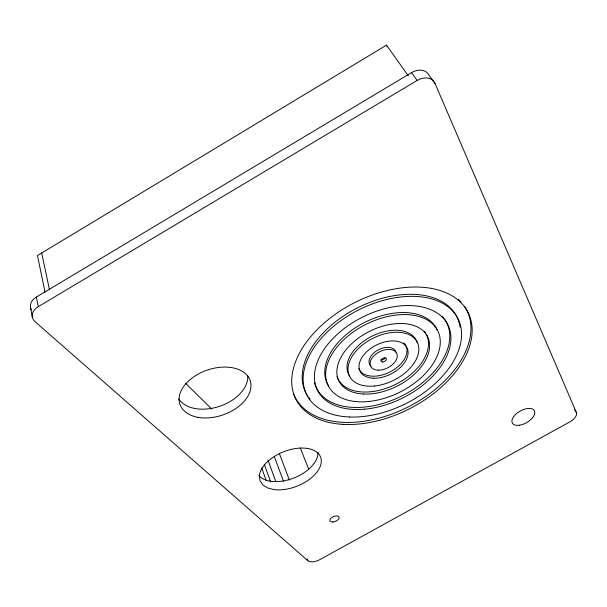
<?xml version="1.0" encoding="UTF-8"?>
<svg xmlns="http://www.w3.org/2000/svg" width="607" height="607" viewBox="0 0 607 607"><rect width="100%" height="100%" fill="white"/><g stroke="black" fill="none" stroke-linecap="round" stroke-linejoin="round"><path stroke-width="0.91" d="M408.321 75.822L386.5 45.146L37.467 255.555L45.055 292.286M36.359 297.066L411.538 72.62A15.167 11.586 -40.5 0 1 429.331 75.784L435.067 83.561L576.43 412.601A9.864 4.985 -30.5 0 1 569.829 421.895L319.813 559.631A9.53 4.75 -21.9 0 1 307.855 560.724L35.123 321.74A14.932 10.501 -8.7 0 1 38.256 306.664L36.359 297.066A14.796 10.501 -8.4 0 0 31.405 309.851M38.256 306.664L417.161 80.45A15.312 11.594 -40.1 0 1 435.067 83.561M185.446 383.169L211.775 409.065M411.538 72.62L417.161 80.45M574.374 409.429L576.43 412.601M386.5 45.146L387.289 46.86M300.29 447.958L308.857 469.621M279.432 453.664L289.357 480.038M274.326 456.547L283.477 481.214M307.218 558.979L307.855 560.724M267.998 460.121L275.722 481.313M264.311 464.332L270.684 482.026M261.7 467.936L266.124 480.334M41.701 253.005L49.455 289.66M30.449 307.248L32.277 316.869M464.416 306.315A96.225 59.812 -26.7 0 1 408.594 406.72A96.225 59.812 -26.7 0 1 293.431 393.564M458.513 299.471A96.225 59.812 -26.7 0 1 461.1 302.081M317.931 452.132A32.285 18.559 -21.5 0 1 293.894 477.99A32.285 18.559 -21.5 0 1 258.764 475.357M247.717 375.68A36.845 23.817 -18.6 0 1 219.635 406.303A36.845 23.817 -18.6 0 1 178.746 398.905M310.124 399.14A84.51 52.498 -26.7 0 1 308.424 396.963M307.4 395.438A84.51 52.498 -26.7 0 1 306.019 393.048M305.215 391.401A84.51 52.498 -26.7 0 1 366.628 303.644A84.51 52.498 -26.7 0 1 460.038 327.158M385.164 357.88A2.906 1.806 -26.7 0 1 380.991 359.822M371.165 366.173A14.538 9.014 -26.7 0 1 377.508 350.262A14.538 9.014 -26.7 0 1 395.961 352.075M403.754 342.887A26.177 16.23 -26.7 0 1 391.75 370.998A26.177 16.23 -26.7 0 1 358.783 368.495M349.844 376.234A37.824 23.453 -26.7 0 1 371.901 336.225A37.824 23.453 -26.7 0 1 417.1 342.515M328.653 385.938A61.14 37.938 -26.7 0 1 363.676 322.916A61.14 37.938 -26.7 0 1 436.979 329.571M426.243 334.229A49.471 30.691 -26.7 0 1 394.292 384.997A49.471 30.691 -26.7 0 1 336.961 376.492M424.285 331.225A49.471 30.691 -26.7 0 1 425.34 332.689M442.139 316.209A72.817 45.206 -26.7 0 1 403.268 395.218A72.817 45.206 -26.7 0 1 314.441 382.402M273.59 489.546L267.475 487.884L262.854 484.955L260.069 480.919L259.348 476.032A32.512 18.468 -21.6 0 1 297.028 448.345A32.512 18.468 -21.6 0 1 318.918 469.12A32.512 18.468 -21.6 0 1 273.59 489.546M197.912 417.366C189.043 415.841 179.771 409.975 179.05 400.218A37.141 23.741 -18.7 0 1 220.159 367.296A37.141 23.741 -18.7 0 1 249.181 393.677A37.141 23.741 -18.7 0 1 197.912 417.366M343.008 424.369A96.414 59.759 -26.7 0 0 471.897 325.458A96.414 59.759 -26.7 0 0 330.914 317.514A96.414 59.759 -26.7 0 0 343.008 424.369M519.546 425.211A12.626 6.624 -29.6 0 0 534.615 411.288A12.626 6.624 -29.6 0 0 515.897 414.164A12.626 6.624 -29.6 0 0 519.546 425.211M332.841 521.997A4.939 2.572 -22.7 0 0 339.116 517.194A4.939 2.572 -22.7 0 0 331.566 517.703A4.939 2.572 -22.7 0 0 332.841 521.997M349.366 416.986A84.669 52.445 -26.7 0 0 461.229 329.161A84.669 52.445 -26.7 0 0 336.43 324.001A84.669 52.445 -26.7 0 0 349.366 416.986M382.615 361.947A2.914 1.798 -26.7 0 0 386.393 358.874A2.914 1.798 -26.7 0 0 382.046 358.798A2.914 1.798 -26.7 0 0 382.615 361.947M378.191 370.149A14.568 9.006 -26.7 0 0 397.19 354.875A14.568 9.006 -26.7 0 0 375.558 354.329A14.568 9.006 -26.7 0 0 378.191 370.149M373.533 378.229A26.23 16.214 -26.7 0 0 407.972 350.884A26.23 16.214 -26.7 0 0 369.17 349.609A26.23 16.214 -26.7 0 0 373.533 378.229M374.542 385.999A37.892 23.43 -26.7 0 0 417.578 342.879A37.892 23.43 -26.7 0 0 358.122 348.85A37.892 23.43 -26.7 0 0 374.542 385.999M368.988 401.455A61.254 37.9 -26.7 0 0 438.117 331.559A61.254 37.9 -26.7 0 0 341.84 341.65A61.254 37.9 -26.7 0 0 368.988 401.455M363.327 394.019A49.569 30.661 -26.7 0 0 429.46 343.092A49.569 30.661 -26.7 0 0 356.886 339.275A49.569 30.661 -26.7 0 0 363.327 394.019M364.557 409.186A72.954 45.161 -26.7 0 0 448.755 326.703A72.954 45.161 -26.7 0 0 334.753 336.703A72.954 45.161 -26.7 0 0 364.557 409.186"/></g></svg>
